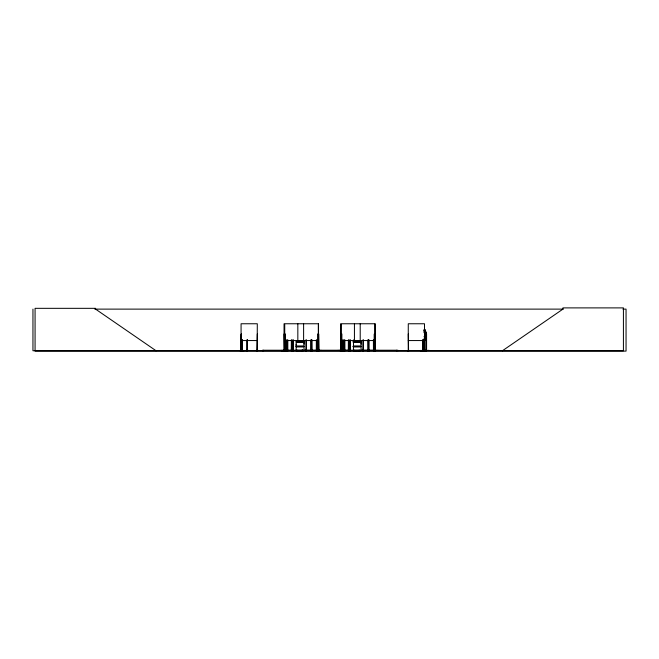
<?xml version="1.0" encoding="UTF-8"?>
<svg xmlns="http://www.w3.org/2000/svg" width="659" height="659" viewBox="0 0 659 659"><rect width="100%" height="100%" fill="white"/><g stroke="black" fill="none" stroke-linecap="round" stroke-linejoin="round"><path stroke-width="0.99" d="M296.188 346.09L296.188 344.163M304.03 344.163L304.03 342.227L296.179 342.227L296.179 346.09L304.038 346.09L304.038 342.227M361.066 344.163L361.066 342.227L353.216 342.227M287.316 350.143L287.316 350.753L281.014 350.67L292.785 350.316M287.316 350.44L281.014 350.44M321.781 350.44L306.517 350.316M337.614 350.44L349.822 350.316M378.373 350.44L363.554 350.316M296.105 350.687L296.188 346.865M353.142 350.687L361.083 350.596L361.074 346.865L353.216 346.865M407.419 350.703L409.074 350.67M240.041 350.745L248.822 350.44M241.655 350.745L241.696 350.143L242.421 350.143L242.421 350.753M420.269 350.703L429.116 350.44L420.253 350.712M420.277 350.44L429.116 350.44M243.047 350.703L240.189 350.44L243.064 350.415M296.105 350.654L304.046 350.596L304.03 346.865L296.179 346.865M284.054 333.965L284.358 350.712M285.363 350.712L285.298 333.965L284.729 333.965M287.126 350.703L287.25 339.887M296.393 350.703L296.451 350.143M305.76 350.703L305.817 350.143M310.653 350.703L310.768 339.887M341.181 350.703L341.255 350.143M342.664 350.703L342.721 350.143M344.163 350.703L344.22 350.143M353.43 350.703L353.553 339.887M367.681 350.703L367.738 350.143M502.438 350.753L562.934 309.12L562.934 307.893L623.422 307.893L623.422 350.753L32.95 350.753L32.95 309.12M341.189 350.712L341.321 323.758L374.913 323.758L375.086 350.712L375.119 323.758M94.797 309.12L563.247 309.12M622.961 309.12L626.05 309.12L626.05 351.107L35.075 351.107L35.075 308.33L95.571 308.33L95.571 309.12L156.059 350.753M423.976 329.904L425.236 329.904L425.195 332.037L425.747 332.729L425.747 336.584L425.146 338.24L424.017 338.24M425.179 331.971L426.019 331.971L426.398 332.729L426.398 350.753M426.002 332.037L424.017 332.037L424.075 329.97L425.195 329.97L425.146 332.037M426.381 332.696L426.315 350.753M424.017 332.729L425.146 332.729L425.146 336.584L424.017 336.584M257.298 333.965L256.969 350.753M318.313 333.965L317.745 333.965L317.745 350.753M318.519 333.965L318.808 350.753L318.742 333.965M340.645 333.965L340.868 350.753M341.321 333.965L341.889 333.965L341.823 350.753M374.279 350.753L374.345 333.965L374.913 333.965M375.111 333.965L375.342 350.72M408.275 333.965L408.58 350.753M424.553 333.965L424.19 350.753M424.099 340.233L426.002 340.233L426.439 338.248L425.969 340.299L424.091 340.299M241.079 340.555L257.298 340.555M284.729 340.555L318.313 340.555M341.321 340.555L374.913 340.555M408.275 340.555L424.495 340.555M296.179 341.453L304.038 341.453M353.216 341.453L361.074 341.453M296.13 341.724L304.096 341.724M353.158 341.724L361.124 341.724M296.13 341.963L304.096 341.963M353.158 341.963L361.124 341.963M353.216 346.09L361.074 346.09L361.074 342.227M296.13 346.354L304.096 346.354M353.158 346.354L361.124 346.354M296.13 346.593L304.096 346.593M353.158 346.593L361.124 346.593M247.471 350.143L246.746 350.143L246.746 350.753M257.331 350.143L256.936 350.753M408.638 350.143L408.242 350.753L408.275 323.758L424.495 323.758L424.536 350.753M426.027 350.143L426.628 350.143M256.516 350.431L258.13 350.431M297.151 350.316L302.053 350.316M296.188 350.481L304.03 350.481M353.224 350.481L361.066 350.481M374.048 350.407L373.974 339.887M374.361 350.712L374.345 333.965M369.205 350.703L369.147 350.143M349.072 350.703L348.957 339.887M317.061 350.703L317.004 350.143M292.077 350.712L291.986 350.143M426.579 350.753L426.579 333.965L426.068 333.965L426.035 350.753M426.208 350.143L426.208 350.753M424.454 350.143L424.445 350.753M423.358 350.753L423.358 350.143L422.765 350.143L422.798 350.753L422.814 339.887M423.317 339.887L423.317 350.753M423.144 339.887L423.177 350.753M422.987 339.887L423.053 350.753M408.498 350.143L408.506 350.753M397.871 350.753L397.871 350.234L262.463 350.234L262.463 350.753M396.644 350.234L396.644 350.753M375.655 350.234L375.655 350.753M374.847 350.143L374.847 350.753M373.908 350.143L373.908 350.753M373.406 339.887L373.472 350.753M373.34 350.143L373.34 350.753M369.081 339.887L369.081 350.753M368.579 350.143L368.579 350.753M368.513 339.887L368.447 350.753L368.373 339.887M367.804 339.887L367.87 350.753M363.554 350.143L363.554 350.753M363.488 339.887L363.422 350.753M362.985 350.143L362.985 350.753M362.92 339.887L362.854 350.753M360.209 323.758L360.209 340.555M359.781 350.753L359.715 350.143L359.649 350.753M359.147 350.143L359.213 350.753M359.081 350.753L359.081 350.316L354.188 350.316L354.188 350.753M354.435 323.758L354.435 340.555M354.122 350.143L354.056 350.753M353.619 350.143L353.619 350.753M350.522 350.143L350.522 350.753M350.456 339.887L350.456 350.753M349.954 350.143L349.954 350.753M349.888 339.887L349.822 350.753M348.891 350.143L348.891 350.753M348.454 350.143L348.454 350.753M348.389 339.887L348.323 350.753M344.855 339.887L344.921 350.753M344.789 350.143L344.789 350.753M344.286 339.887L344.286 350.753M343.355 339.887L343.421 350.753M343.29 350.143L343.29 350.753M342.787 339.887L342.853 350.753M341.955 350.143L341.955 350.753M340.654 323.758L340.645 350.753M340.135 350.234L340.135 350.753M319.145 350.234L319.145 350.753M318.519 323.758L318.519 350.753L318.454 350.143M318.313 350.753L318.313 323.758L284.729 323.758L284.729 350.753L284.663 350.143M317.811 350.143L317.811 350.753M316.938 339.887L316.938 350.753M316.435 350.143L316.435 350.753M316.369 339.887L316.304 350.753M312.053 339.887L312.119 350.753M311.987 350.143L311.987 350.753M311.485 339.887L311.55 350.753M311.336 339.887L311.419 350.753M311.27 350.143L311.27 350.753M310.834 350.143L310.834 350.753M306.451 339.887L306.517 350.753M305.883 339.887L305.883 350.753M303.61 323.758L303.61 340.555M302.753 350.143L302.753 350.753M302.621 350.143L302.621 350.753M302.184 350.143L302.184 350.753M302.119 350.143L302.053 350.753M297.835 323.758L297.835 340.555M297.151 350.753L297.085 350.143L297.02 350.753M296.583 350.143L296.583 350.753M293.486 350.143L293.486 350.753M293.42 339.887L293.354 350.753M292.851 339.887L292.917 350.753M292.785 350.143L292.785 350.753M291.921 339.887L291.855 350.753M291.352 339.887L291.286 350.753M287.884 350.143L287.884 350.753M287.818 339.887L287.818 350.753M286.385 350.143L286.385 350.753M286.319 339.887L286.253 350.753M285.817 350.143L285.817 350.753M285.751 339.887L285.685 350.753M285.232 350.143L285.232 350.753M284.342 350.143L284.334 350.753M284.054 323.758L284.054 350.753M283.988 350.143L283.988 350.753M263.682 350.234L263.682 350.753M257.208 350.143L257.191 350.753L257.298 323.758L241.079 323.758L241.046 350.753M247.413 339.887L247.413 350.753M247.323 339.887L247.323 350.753M246.977 350.143L246.993 350.753M246.903 339.887L246.845 350.753M242.364 339.887L242.331 350.753M242.265 339.887L242.191 350.753M241.935 350.143L241.919 350.753L241.845 339.887M241.383 350.753L241.351 333.965L240.988 350.753M241.293 333.965L241.26 350.753M424.94 330.316L424.223 330.316L424.223 331.007L424.94 331.007L424.94 330.316"/></g></svg>
